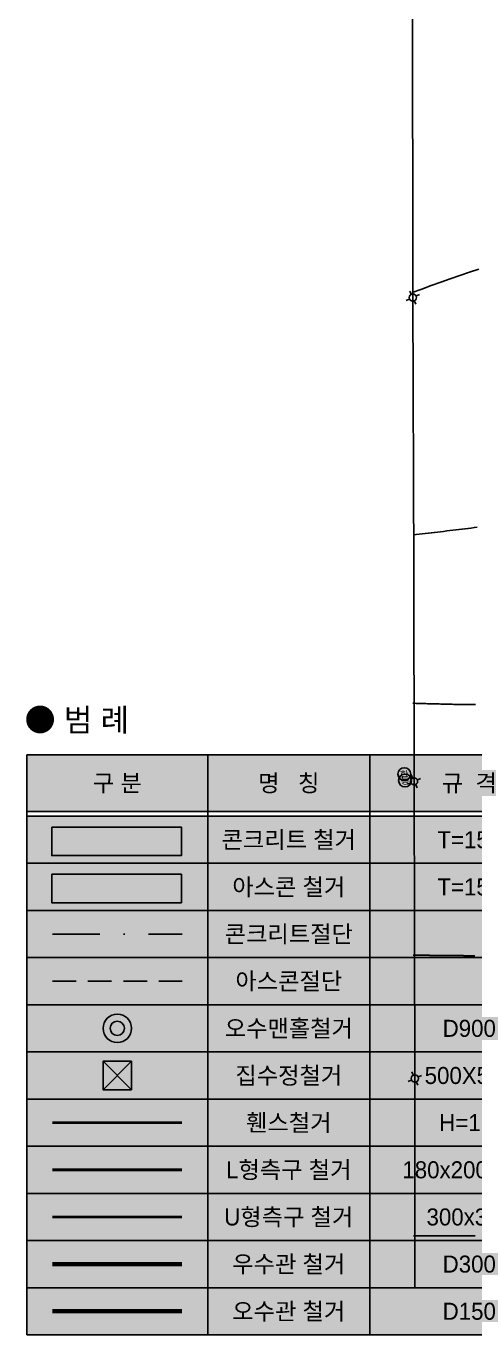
# Model space of a CAD drawing. Header units: millimetres. Extents: x 215149 to 215376, y 463026 to 463188.
# Drawn here: x 215149.2 to 215180.8, y 463026.3 to 463118.6 of the extents above; entities that cross this region are included whole.
import ezdxf
from ezdxf.enums import TextEntityAlignment as Align

# ---------------------------------------------------------------- set-up
doc = ezdxf.new("R2010")
doc.units = ezdxf.units.MM
doc.header["$MEASUREMENT"] = 0
for name, pattern in [('CENTER', [2, 1.25, -0.25, 0.25, -0.25]), ('DASHDOT', [1, 0.5, -0.25, 0, -0.25]), ('DASHED2', [0.375, 0.25, -0.125]), ('HIDDEN2', [0.1875, 0.125, -0.0625]), ('PHANTOM2', [1.25, 0.625, -0.125, 0.125, -0.125, 0.125, -0.125])]:
    doc.linetypes.add(name, pattern=pattern)
for name, color, linetype in [('-$-0-범례', 7, 'Continuous'), ('-C-L형 측구 경계석 철거', 10, 'CENTER'), ('-C-U형측구 철거', 5, 'Continuous'), ('-C-아스콘 절단', 1, 'DASHED2'), ('-C-아스콘 철거', 254, 'Continuous'), ('-C-오수관철거', 4, 'PHANTOM2'), ('-C-오수맨홀 철거', 4, 'Continuous'), ('-C-우수관철거', 3, 'HIDDEN2'), ('-C-집수정철거', 3, 'Continuous'), ('-C-콘크리트 절단', 30, 'DASHDOT'), ('-C-콘크리트 철거', 253, 'Continuous'), ('-C-휀스 철거', 6, 'FENCELINE1'), ('1M(48)', 252, 'Continuous'), ('5M(86)', 252, 'Continuous'), ('가로등(32)', 252, 'Continuous'), ('도시가스맨홀(50)', 252, 'Continuous'), ('아스팔트도로(1)', 252, 'Continuous'), ('통신맨홀(4)', 252, 'Continuous'), ('한전맨홀(1)', 252, 'Continuous')]:
    doc.layers.add(name, color=color, linetype=linetype)
doc.styles.add('돋음', font='Dotum.ttf')
doc.styles.add('돋음체', font='DotumChe.TTF')
doc.linetypes.add('FENCELINE1', pattern='A,0.25,-0.1,[133,ltypeshp.shx,S=0.1,R=0,X=-0.1,Y=0],-0.1,1', length=1.45)

# ---------------------------------------------------------------- blocks, each defined once
blk = doc.blocks.new('F')
at = {"layer": '가로등(32)'}
for p, q in [((-0.19, 0.42), (-0.35, 0.77)), ((0.42, 0.19), (0.77, 0.35)), ((-0.42, -0.19), (-0.77, -0.35)), ((0.19, -0.42), (0.35, -0.77))]:
    blk.add_line(p, q, dxfattribs=at)
blk.add_circle((0, 0), 0.42, dxfattribs=at)
blk = doc.blocks.new('t-')
at = {"layer": '통신맨홀(4)'}
blk.add_circle((0, 0), 0.75, dxfattribs=at)
at = {"layer": '통신맨홀(4)', "style": '돋음체'}
blk.add_text('통', height=0.8, dxfattribs=at).set_placement((0.01, 0.01), align=Align.MIDDLE)
blk = doc.blocks.new('e-')
at = {"layer": '한전맨홀(1)'}
blk.add_circle((0, 0), 0.75, dxfattribs=at)
at = {"layer": '한전맨홀(1)', "style": '돋음체'}
blk.add_text('한', height=0.8, rotation=0.4266, dxfattribs=at).set_placement((0, 0), align=Align.MIDDLE)
blk = doc.blocks.new('A$C348b88a3')
at = {"layer": '-$-0-범례'}
blk.add_hatch(color=254, dxfattribs=at).paths.add_polyline_path([(0, 28.171), (42.821, 28.171), (42.821, 25.179), (0, 25.179)])
at = {"layer": '-$-0-범례', "true_color": 0xffffff}
blk.add_hatch(color=7, dxfattribs=at).paths.add_polyline_path([(0, -2.493), (42.821, -2.493), (42.821, 24.93), (0, 24.93)])
at = {"layer": '-C-아스콘 철거'}
h = blk.add_hatch(color=256, dxfattribs=at)
h.dxf.hatch_style = 1
h.paths.add_polyline_path([(1.312, 21.854), (8.165, 21.854), (8.165, 20.354), (1.312, 20.354)])
at = {"layer": '-C-콘크리트 철거'}
h = blk.add_hatch(color=256, dxfattribs=at)
h.dxf.hatch_style = 1
h.paths.add_polyline_path([(1.312, 24.347), (8.165, 24.347), (8.165, 22.847), (1.312, 22.847)])
at = {"layer": '-$-0-범례', "color": 254}
blk.add_line((0, 28.171), (42.821, 28.171), dxfattribs=at)
at = {"layer": '-$-0-범례', "color": 1}
for p, q in [((42.821, 28.171), (0, 28.171)), ((9.557, 28.171), (9.557, -2.493)), ((18.132, 28.171), (18.132, -2.493)), ((28.639, 28.171), (28.639, -2.493)), ((32.62, 28.171), (32.62, -2.493)), ((0, 25.179), (42.821, 25.179)), ((0, 24.93), (42.821, 24.93)), ((42.821, 22.437), (0, 22.437)), ((42.821, 19.944), (0, 19.944)), ((42.821, 17.451), (0, 17.451)), ((42.821, 14.958), (0, 14.958)), ((42.821, 12.465), (0, 12.465)), ((42.821, 9.972), (0, 9.972)), ((42.821, 7.479), (0, 7.479)), ((42.821, 4.986), (0, 4.986)), ((42.821, 2.493), (0, 2.493)), ((42.821, 0), (0, 0)), ((42.821, -2.493), (0, -2.493))]:
    blk.add_line(p, q, dxfattribs=at)
for points in [[(0, 28.171), (0, -2.493)], [(42.821, 28.171), (42.821, -2.493)]]:
    blk.add_lwpolyline(points, dxfattribs=at)
blk.add_lwpolyline([(0, 28.171), (42.821, 28.171), (42.821, 25.179), (0, 25.179)], close=True, dxfattribs=at)
at = {"layer": '-C-L형 측구 경계석 철거', "ltscale": 2, "const_width": 0.15}
blk.add_lwpolyline([(1.352, 6.232), (8.205, 6.232)], dxfattribs=at)
at = {"layer": '-C-U형측구 철거', "const_width": 0.15}
blk.add_lwpolyline([(1.352, 3.739), (8.205, 3.739)], dxfattribs=at)
at = {"layer": '-C-아스콘 절단', "ltscale": 5}
blk.add_lwpolyline([(1.352, 16.204), (8.205, 16.204)], dxfattribs=at)
at = {"layer": '-C-오수관철거', "ltscale": 2, "const_width": 0.225, "flags": 128}
blk.add_lwpolyline([(1.352, -1.246), (8.205, -1.246)], dxfattribs=at)
at = {"layer": '-C-오수맨홀 철거'}
for radius in [0.75, 0.375]:
    blk.add_circle((4.779, 13.711), radius, dxfattribs=at)
at = {"layer": '-C-우수관철거', "ltscale": 10, "const_width": 0.225}
blk.add_lwpolyline([(1.352, 1.247), (8.205, 1.247)], dxfattribs=at)
at = {"layer": '-C-집수정철거'}
blk.add_lwpolyline([(4.028, 11.968), (4.028, 10.468), (5.528, 10.468), (5.528, 11.968), (4.028, 11.968), (5.528, 10.468), (5.528, 11.968), (4.028, 10.468)], dxfattribs=at)
at = {"layer": '-C-콘크리트 절단', "ltscale": 5}
blk.add_lwpolyline([(1.352, 18.697), (8.205, 18.697)], dxfattribs=at)
at = {"layer": '-C-콘크리트 철거'}
for points in [[(1.312, 24.347), (8.165, 24.347), (8.165, 22.847), (1.312, 22.847)], [(1.312, 21.854), (8.165, 21.854), (8.165, 20.354), (1.312, 20.354)]]:
    blk.add_lwpolyline(points, close=True, dxfattribs=at)
at = {"layer": '-C-휀스 철거', "ltscale": 2, "const_width": 0.15}
blk.add_lwpolyline([(1.352, 8.725), (8.205, 8.725)], dxfattribs=at)
at = {"layer": '-$-0-범례', "color": 3, "style": '돋음'}
blk.add_text('● 범 례', height=1.2, dxfattribs=at).set_placement((-0.121, 30.017), align=Align.MIDDLE_LEFT)
at = {"layer": '-$-0-범례', "color": 5, "style": '돋음'}
for s, p in [('구 분', (4.778, 26.675)), ('명   칭', (13.844, 26.675)), ('규  격', (23.386, 26.675)), ('단위', (30.629, 26.675)), ('비 고', (37.72, 26.675))]:
    blk.add_text(s, height=0.9, dxfattribs=at).set_placement(p, align=Align.MIDDLE_CENTER)
at = {"layer": '-$-0-범례', "color": 3, "style": '돋음'}
for s, p in [('콘크리트 철거', (13.844, 23.683)), ('T=150', (23.386, 23.683)), ('m2', (30.629, 23.683)), ('아스콘 철거', (13.845, 21.19)), ('T=150', (23.386, 21.19)), ('m2', (30.629, 21.19)), ('콘크리트절단', (13.844, 18.697)), ('m', (30.629, 18.697)), ('아스콘절단', (13.845, 16.204)), ('m', (30.629, 16.204)), ('오수맨홀철거', (13.845, 13.711)), ('D900', (23.386, 13.711)), ('ea', (30.629, 13.711)), ('집수정철거', (13.844, 11.218)), ('500X500', (23.385, 11.218)), ('ea', (30.629, 11.218)), ('휀스철거', (13.844, 8.725)), ('H=1.2', (23.385, 8.725)), ('m', (30.629, 8.725)), ('L형측구 철거', (13.844, 6.232)), ('180x200x100', (23.385, 6.232)), ('m', (30.629, 6.232)), ('U형측구 철거', (13.844, 3.739)), ('300x300', (23.385, 3.739)), ('m', (30.629, 3.739)), ('우수관 철거', (13.844, 1.247)), ('D300', (23.385, 1.247)), ('m', (30.629, 1.247)), ('오수관 철거', (13.844, -1.246)), ('D150', (23.386, -1.246)), ('m', (30.629, -1.246))]:
    blk.add_text(s, height=0.9, dxfattribs=at).set_placement(p, align=Align.MIDDLE_CENTER)

msp = doc.modelspace()

# ---------------------------------------------------------------- linework, layer by layer
at = {"layer": '1M(48)'}
for points, elevation in [([(215176.387, 463099.785), (215177.056, 463100.028), (215177.056, 463100.028), (215177.726, 463100.269), (215177.726, 463100.269), (215178.396, 463100.509), (215178.396, 463100.509), (215179.067, 463100.746), (215179.067, 463100.746), (215179.739, 463100.979), (215179.739, 463100.979), (215180.413, 463101.208), (215180.413, 463101.208), (215181.089, 463101.431)], 94), ([(215176.443, 463082.711), (215176.658, 463082.734), (215176.658, 463082.734), (215176.874, 463082.757), (215176.874, 463082.757), (215177.09, 463082.781), (215177.09, 463082.781), (215177.305, 463082.804), (215177.305, 463082.804), (215177.521, 463082.827), (215177.521, 463082.827), (215177.736, 463082.851), (215177.736, 463082.851), (215177.952, 463082.875), (215177.952, 463082.875), (215178.168, 463082.899), (215178.168, 463082.899), (215178.383, 463082.923), (215178.383, 463082.923), (215178.599, 463082.947), (215178.599, 463082.947), (215178.814, 463082.972), (215178.814, 463082.972), (215179.029, 463082.996), (215179.029, 463082.996), (215179.245, 463083.021), (215179.245, 463083.021), (215179.46, 463083.047), (215179.46, 463083.047), (215179.676, 463083.072), (215179.676, 463083.072), (215179.891, 463083.098), (215179.891, 463083.098), (215180.106, 463083.125), (215180.106, 463083.125), (215180.321, 463083.152), (215180.321, 463083.152), (215180.536, 463083.179), (215180.536, 463083.179), (215180.752, 463083.207), (215180.752, 463083.207), (215180.967, 463083.235)], 93), ([(215176.424, 463070.83), (215176.541, 463070.826), (215176.541, 463070.826), (215176.657, 463070.823), (215176.657, 463070.823), (215176.773, 463070.819), (215176.773, 463070.819), (215176.889, 463070.816), (215176.889, 463070.816), (215177.005, 463070.813), (215177.005, 463070.813), (215177.121, 463070.81), (215177.121, 463070.81), (215177.237, 463070.806), (215177.237, 463070.806), (215177.353, 463070.803), (215177.353, 463070.803), (215177.469, 463070.8), (215177.469, 463070.8), (215177.585, 463070.797), (215177.585, 463070.797), (215177.701, 463070.793), (215177.701, 463070.793), (215177.817, 463070.79), (215177.817, 463070.79), (215177.933, 463070.787), (215177.933, 463070.787), (215178.049, 463070.784), (215178.049, 463070.784), (215178.165, 463070.781), (215178.165, 463070.781), (215178.282, 463070.778), (215178.282, 463070.778), (215178.398, 463070.775), (215178.398, 463070.775), (215178.514, 463070.772), (215178.514, 463070.772), (215178.63, 463070.77), (215178.63, 463070.77), (215178.746, 463070.767), (215178.746, 463070.767), (215178.862, 463070.764), (215178.862, 463070.764), (215178.978, 463070.762), (215178.978, 463070.762), (215179.094, 463070.759), (215179.094, 463070.759), (215179.21, 463070.757), (215179.21, 463070.757), (215179.326, 463070.754), (215179.326, 463070.754), (215179.442, 463070.752), (215179.442, 463070.752), (215179.558, 463070.75), (215179.558, 463070.75), (215179.675, 463070.748), (215179.675, 463070.748), (215179.791, 463070.746), (215179.791, 463070.746), (215179.907, 463070.744), (215179.907, 463070.744), (215180.023, 463070.742), (215180.023, 463070.742), (215180.139, 463070.74), (215180.139, 463070.74), (215180.255, 463070.739), (215180.255, 463070.739), (215180.371, 463070.737), (215180.371, 463070.737), (215180.487, 463070.736), (215180.487, 463070.736), (215180.603, 463070.734), (215180.603, 463070.734), (215180.719, 463070.733), (215180.719, 463070.733), (215180.836, 463070.732)], 92), ([(215176.457, 463053.072), (215176.513, 463053.071), (215176.513, 463053.071), (215176.569, 463053.071), (215176.569, 463053.071), (215176.625, 463053.07), (215176.625, 463053.07), (215176.68, 463053.07), (215176.68, 463053.07), (215176.736, 463053.069), (215176.736, 463053.069), (215176.792, 463053.069), (215176.792, 463053.069), (215176.848, 463053.068), (215176.848, 463053.068), (215176.904, 463053.068), (215176.904, 463053.068), (215176.959, 463053.068), (215176.959, 463053.068), (215177.015, 463053.067), (215177.015, 463053.067), (215177.071, 463053.067), (215177.071, 463053.067), (215177.127, 463053.066), (215177.127, 463053.066), (215177.182, 463053.066), (215177.182, 463053.066), (215177.238, 463053.065), (215177.238, 463053.065), (215177.294, 463053.065), (215177.294, 463053.065), (215177.35, 463053.064), (215177.35, 463053.064), (215177.405, 463053.064), (215177.405, 463053.064), (215177.461, 463053.064), (215177.461, 463053.064), (215177.517, 463053.063), (215177.517, 463053.063), (215177.573, 463053.063), (215177.573, 463053.063), (215177.628, 463053.062), (215177.628, 463053.062), (215177.684, 463053.062), (215177.684, 463053.062), (215177.74, 463053.061), (215177.74, 463053.061), (215177.796, 463053.061), (215177.796, 463053.061), (215177.851, 463053.06), (215177.851, 463053.06), (215177.907, 463053.06), (215177.907, 463053.06), (215177.963, 463053.059), (215177.963, 463053.059), (215178.019, 463053.059), (215178.019, 463053.059), (215178.075, 463053.058), (215178.075, 463053.058), (215178.13, 463053.058), (215178.13, 463053.058), (215178.186, 463053.057), (215178.186, 463053.057), (215178.242, 463053.057), (215178.242, 463053.057), (215178.298, 463053.056), (215178.298, 463053.056), (215178.353, 463053.056), (215178.353, 463053.056), (215178.409, 463053.055), (215178.409, 463053.055), (215178.465, 463053.055), (215178.465, 463053.055), (215178.521, 463053.054), (215178.521, 463053.054), (215178.576, 463053.054), (215178.576, 463053.054), (215178.632, 463053.053), (215178.632, 463053.053), (215178.688, 463053.053), (215178.688, 463053.053), (215178.744, 463053.052), (215178.744, 463053.052), (215178.799, 463053.052), (215178.799, 463053.052), (215178.855, 463053.051), (215178.855, 463053.051), (215178.911, 463053.051), (215178.911, 463053.051), (215178.967, 463053.05), (215178.967, 463053.05), (215179.022, 463053.05), (215179.022, 463053.05), (215179.078, 463053.049), (215179.078, 463053.049), (215179.134, 463053.049), (215179.134, 463053.049), (215179.19, 463053.048), (215179.19, 463053.048), (215179.246, 463053.048), (215179.246, 463053.048), (215179.301, 463053.047), (215179.301, 463053.047), (215179.357, 463053.046), (215179.357, 463053.046), (215179.413, 463053.046), (215179.413, 463053.046), (215179.469, 463053.045), (215179.469, 463053.045), (215179.524, 463053.045), (215179.524, 463053.045), (215179.58, 463053.044), (215179.58, 463053.044), (215179.636, 463053.043), (215179.636, 463053.043), (215179.692, 463053.043), (215179.692, 463053.043), (215179.747, 463053.042), (215179.747, 463053.042), (215179.803, 463053.042), (215179.803, 463053.042), (215179.859, 463053.041), (215179.859, 463053.041), (215179.915, 463053.04), (215179.915, 463053.04), (215179.97, 463053.04), (215179.97, 463053.04), (215180.026, 463053.039), (215180.026, 463053.039), (215180.082, 463053.039), (215180.082, 463053.039), (215180.138, 463053.038), (215180.138, 463053.038), (215180.193, 463053.037), (215180.193, 463053.037), (215180.249, 463053.037), (215180.249, 463053.037), (215180.305, 463053.036), (215180.305, 463053.036), (215180.361, 463053.035), (215180.361, 463053.035), (215180.416, 463053.035), (215180.416, 463053.035), (215180.472, 463053.034), (215180.472, 463053.034), (215180.528, 463053.033), (215180.528, 463053.033), (215180.584, 463053.032), (215180.584, 463053.032), (215180.64, 463053.032), (215180.64, 463053.032), (215180.695, 463053.031), (215180.695, 463053.031), (215180.751, 463053.03), (215180.751, 463053.03), (215180.807, 463053.03)], 91)]:
    msp.add_lwpolyline(points, dxfattribs=dict(at, elevation=elevation))
at = {"layer": '5M(86)', "elevation": 90}
msp.add_lwpolyline([(215176.473, 463033.302), (215176.509, 463033.302), (215176.509, 463033.302), (215176.545, 463033.302), (215176.545, 463033.302), (215176.581, 463033.301), (215176.581, 463033.301), (215176.617, 463033.301), (215176.617, 463033.301), (215176.653, 463033.301), (215176.653, 463033.301), (215176.689, 463033.301), (215176.689, 463033.301), (215176.725, 463033.301), (215176.725, 463033.301), (215176.761, 463033.301), (215176.761, 463033.301), (215176.797, 463033.301), (215176.797, 463033.301), (215176.833, 463033.301), (215176.833, 463033.301), (215176.869, 463033.3), (215176.869, 463033.3), (215176.905, 463033.3), (215176.905, 463033.3), (215176.941, 463033.3), (215176.941, 463033.3), (215176.977, 463033.3), (215176.977, 463033.3), (215177.013, 463033.3), (215177.013, 463033.3), (215177.049, 463033.3), (215177.049, 463033.3), (215177.085, 463033.3), (215177.085, 463033.3), (215177.121, 463033.299), (215177.121, 463033.299), (215177.157, 463033.299), (215177.157, 463033.299), (215177.193, 463033.299), (215177.193, 463033.299), (215177.229, 463033.299), (215177.229, 463033.299), (215177.265, 463033.299), (215177.265, 463033.299), (215177.301, 463033.299), (215177.301, 463033.299), (215177.337, 463033.299), (215177.337, 463033.299), (215177.373, 463033.298), (215177.373, 463033.298), (215177.409, 463033.298), (215177.409, 463033.298), (215177.445, 463033.298), (215177.445, 463033.298), (215177.481, 463033.298), (215177.481, 463033.298), (215177.517, 463033.298), (215177.517, 463033.298), (215177.553, 463033.298), (215177.553, 463033.298), (215177.589, 463033.298), (215177.589, 463033.298), (215177.625, 463033.297), (215177.625, 463033.297), (215177.661, 463033.297), (215177.661, 463033.297), (215177.697, 463033.297), (215177.697, 463033.297), (215177.733, 463033.297), (215177.733, 463033.297), (215177.769, 463033.297), (215177.769, 463033.297), (215177.805, 463033.297), (215177.805, 463033.297), (215177.841, 463033.297), (215177.841, 463033.297), (215177.877, 463033.296), (215177.877, 463033.296), (215177.913, 463033.296), (215177.913, 463033.296), (215177.949, 463033.296), (215177.949, 463033.296), (215177.985, 463033.296), (215177.985, 463033.296), (215178.021, 463033.296), (215178.021, 463033.296), (215178.057, 463033.296), (215178.057, 463033.296), (215178.093, 463033.296), (215178.093, 463033.296), (215178.129, 463033.295), (215178.129, 463033.295), (215178.165, 463033.295), (215178.165, 463033.295), (215178.201, 463033.295), (215178.201, 463033.295), (215178.237, 463033.295), (215178.237, 463033.295), (215178.273, 463033.295), (215178.273, 463033.295), (215178.309, 463033.295), (215178.309, 463033.295), (215178.345, 463033.295), (215178.345, 463033.295), (215178.381, 463033.295), (215178.381, 463033.295), (215178.417, 463033.294), (215178.417, 463033.294), (215178.453, 463033.294), (215178.453, 463033.294), (215178.489, 463033.294), (215178.489, 463033.294), (215178.525, 463033.294), (215178.525, 463033.294), (215178.561, 463033.294), (215178.561, 463033.294), (215178.597, 463033.294), (215178.597, 463033.294), (215178.633, 463033.294), (215178.633, 463033.294), (215178.669, 463033.293), (215178.669, 463033.293), (215178.705, 463033.293), (215178.705, 463033.293), (215178.741, 463033.293), (215178.741, 463033.293), (215178.777, 463033.293), (215178.777, 463033.293), (215178.813, 463033.293), (215178.813, 463033.293), (215178.849, 463033.293), (215178.849, 463033.293), (215178.885, 463033.293), (215178.885, 463033.293), (215178.921, 463033.292), (215178.921, 463033.292), (215178.957, 463033.292), (215178.957, 463033.292), (215178.993, 463033.292), (215178.993, 463033.292), (215179.029, 463033.292), (215179.029, 463033.292), (215179.065, 463033.292), (215179.065, 463033.292), (215179.101, 463033.292), (215179.101, 463033.292), (215179.137, 463033.292), (215179.137, 463033.292), (215179.173, 463033.291), (215179.173, 463033.291), (215179.209, 463033.291), (215179.209, 463033.291), (215179.245, 463033.291), (215179.245, 463033.291), (215179.281, 463033.291), (215179.281, 463033.291), (215179.317, 463033.291), (215179.317, 463033.291), (215179.353, 463033.291), (215179.353, 463033.291), (215179.389, 463033.291), (215179.389, 463033.291), (215179.425, 463033.29), (215179.425, 463033.29), (215179.461, 463033.29), (215179.461, 463033.29), (215179.497, 463033.29), (215179.497, 463033.29), (215179.533, 463033.29), (215179.533, 463033.29), (215179.569, 463033.29), (215179.569, 463033.29), (215179.605, 463033.29), (215179.605, 463033.29), (215179.64, 463033.29), (215179.64, 463033.29), (215179.676, 463033.289), (215179.676, 463033.289), (215179.712, 463033.289), (215179.712, 463033.289), (215179.748, 463033.289), (215179.748, 463033.289), (215179.784, 463033.289), (215179.784, 463033.289), (215179.82, 463033.289), (215179.82, 463033.289), (215179.856, 463033.289), (215179.856, 463033.289), (215179.892, 463033.289), (215179.892, 463033.289), (215179.928, 463033.289), (215179.928, 463033.289), (215179.964, 463033.288), (215179.964, 463033.288), (215180, 463033.288), (215180, 463033.288), (215180.036, 463033.288), (215180.036, 463033.288), (215180.072, 463033.288), (215180.072, 463033.288), (215180.108, 463033.288), (215180.108, 463033.288), (215180.144, 463033.288), (215180.144, 463033.288), (215180.18, 463033.288), (215180.18, 463033.288), (215180.216, 463033.287), (215180.216, 463033.287), (215180.252, 463033.287), (215180.252, 463033.287), (215180.288, 463033.287), (215180.288, 463033.287), (215180.324, 463033.287), (215180.324, 463033.287), (215180.36, 463033.287), (215180.36, 463033.287), (215180.396, 463033.287), (215180.396, 463033.287), (215180.432, 463033.287), (215180.432, 463033.287), (215180.468, 463033.286), (215180.468, 463033.286), (215180.504, 463033.286), (215180.504, 463033.286), (215180.54, 463033.286), (215180.54, 463033.286), (215180.576, 463033.286), (215180.576, 463033.286), (215180.612, 463033.286), (215180.612, 463033.286), (215180.648, 463033.286), (215180.648, 463033.286), (215180.684, 463033.286), (215180.684, 463033.286), (215180.72, 463033.285), (215180.72, 463033.285), (215180.756, 463033.285), (215180.756, 463033.285), (215180.792, 463033.285), (215180.792, 463033.285), (215180.828, 463033.285)], dxfattribs=at)
at = {"layer": '아스팔트도로(1)'}
msp.add_lwpolyline([(215164.726, 463155.066), (215169.819, 463153.074, -0.2301), (215175.297, 463147.937), (215176.114, 463144.42), (215176.375, 463140.756), (215176.375, 463133.171), (215176.397, 463121.835), (215176.428, 463099.423), (215176.494, 463080.312), (215176.515, 463065.327), (215176.566, 463044.381), (215176.566, 463029.7)], format="xyb", dxfattribs=at)

# ---------------------------------------------------------------- block references
at = {"layer": '-C-오수관철거', "xscale": 1.333212487038429, "yscale": 1.333212487038429, "zscale": 1.333212487038429}
msp.add_blockref('A$C348b88a3', (215149.226, 463029.638), dxfattribs=at)
at = {"layer": '가로등(32)', "xscale": 0.6, "yscale": 0.6, "zscale": 0.6}
for p in [(215176.428, 463099.423), (215176.515, 463065.327), (215176.566, 463044.381)]:
    msp.add_blockref('F', p, dxfattribs=at)
at = {"layer": '도시가스맨홀(50)', "xscale": 0.6, "yscale": 0.6, "zscale": 0.6}
for name, p in [('e-', (215175.826, 463065.833)), ('t-', (215175.878, 463065.386))]:
    msp.add_blockref(name, p, dxfattribs=at)

doc.saveas('drawing.dxf')
